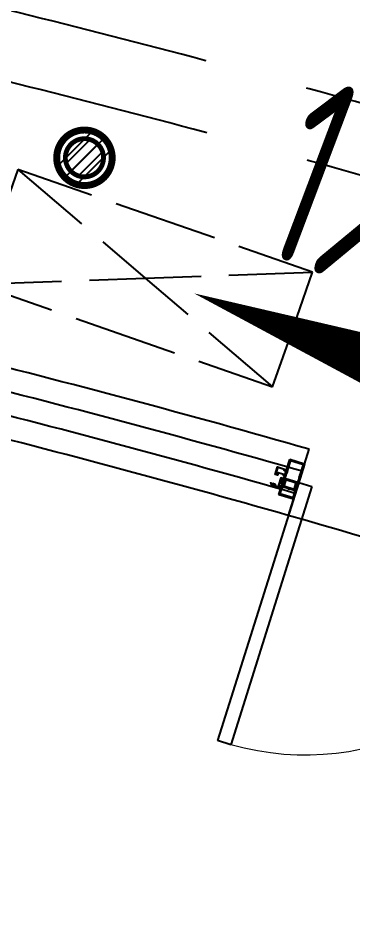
# Model space of a CAD drawing. Header units: inches. Extents: x 0 to 1813292486, y 0 to 3473589894.
# Drawn here: x 600515644 to 600516610, y 3473207073 to 3473209678 of the extents above; entities that cross this region are included whole.
import ezdxf

# ---------------------------------------------------------------- set-up
doc = ezdxf.new("R2010")
doc.units = ezdxf.units.IN
doc.header["$LTSCALE"] = 1000
doc.header["$MEASUREMENT"] = 0
doc.linetypes.add('AX-MALL-WALL-P02-QT$0$DASH', pattern=[0.35, 0.25, -0.1])
for name, color, linetype in [('A-Anno-Note', 241, 'Continuous'), ('AX-MALL-DIM-P02$0$A-Anno-Dims', 3, 'Continuous'), ('AX-MALL-DIM-P02$0$A-Anno-Note', 241, 'Continuous'), ('AX-MALL-P02-200$0$A-Anno-Note', 241, 'Continuous'), ('AX-MALL-WALL-P02$0$A-Anno-Note', 241, 'Continuous'), ('AX-MALL-WALL-P02-QT$0$A-Anno-Note', 241, 'Continuous'), ('AX-MALL-WALL-P02-QT$0$A-Curt', 151, 'Continuous'), ('AX-MALL-WALL-P02-QT$0$A-Detl-Patt', 8, 'Continuous'), ('AX-MALL-WALL-P02-QT$0$A-Detl-Thin', 131, 'Continuous'), ('AX-MALL-WALL-P02-QT$0$A-Fixt', 81, 'Continuous'), ('AX-MALL-WALL-P02-QT$0$A-Wind', 4, 'Continuous'), ('AX-MALL-WALL-P02-QT$0$GASKET', 2, 'Continuous'), ('AX-MALL-WALL-P02-QT$0$STSF', 2, 'Continuous'), ('PX-MALL-P02-LG$0$P-Drain-Fldr', 4, 'Continuous'), ('PX-MALL-P02-LG$0$P-Drain-Fldr-ARCH', 161, 'Continuous'), ('PX-MALL-P02-LG$0$P-Drain-Fldr-W100', 4, 'Continuous'), ('PX-MALL-P02-LG$0$P-Drain-Fldr-W50', 4, 'Continuous')]:
    doc.layers.add(name, color=color, linetype=linetype)
doc.layers.add('AX-MALL-WALL-P02-QT$0$AM_SUPPR', color=6, linetype='Continuous', lineweight=30)
doc.styles.add('AX-MALL-DIM-P02$0$_TCH_DIM', font='gbenor.shx')

# ---------------------------------------------------------------- blocks, each defined once
blk = doc.blocks.new('AX-MALL-WALL-P02-QT$0$JB-AC(O)-Hide')
for p, q in [((-225, 175), (-450, 175)), ((-450, 175), (-450, 37.5)), ((-450, 175), (-225, 87.5)), ((150, 175), (-150, 175)), ((450, 175), (225, 175)), ((225, 87.5), (450, 175)), ((450, 37.5), (450, 175)), ((-150, 58.3), (0, 0)), ((0, 0), (150, 58.3)), ((-150, -58.3), (0, 0)), ((0, 0), (150, -58.3)), ((-450, -37.5), (-450, -175)), ((450, -175), (450, -37.5)), ((-450, -175), (-225, -87.5)), ((225, -87.5), (450, -175)), ((-450, -175), (-225, -175)), ((-150, -175), (150, -175)), ((225, -175), (450, -175))]:
    blk.add_line(p, q)
blk = doc.blocks.new('AX-MALL-WALL-P02-QT$0$tj')
at = {"layer": 'AX-MALL-WALL-P02-QT$0$A-Detl-Patt'}
h = blk.add_hatch(dxfattribs=at)
h.set_pattern_fill('STEEL', color=256, scale=100, angle=50.4318)
h.set_pattern_definition([(75, (-14278.2, 156289.83), (-153.340725, 41.08752), []), (75, (-14317.88, 156358.57), (-153.340725, 41.08752), [])])
edge = h.paths.add_edge_path()
edge.add_line((88101.3, 47666.6), (87883.9, 47459.8))
edge.add_line((87883.9, 47459.8), (91571.5, 43584.6))
edge.add_arc((262949.4, 558937.7), 543101.4, 251.605736, 260.028867)
edge.add_arc((172180.8, -2862.1), 27100, 64.71287, 96.9316, ccw=False)
edge.add_arc((262949, 558936.3), 543100, 261.615511, 271.725148)
edge.add_line((279299, 16082.5), (279299, 16382.7))
edge.add_arc((262949, 558936.3), 542800, 261.620204, 271.726101, ccw=False)
edge.add_arc((172180.8, -2862.1), 27400, 64.80632, 96.83816)
edge.add_arc((262949.4, 558937.7), 542801.4, 251.613639, 260.024173, ccw=False)
edge.add_line((91737.3, 43845.7), (88101.3, 47666.6))
blk = doc.blocks.new('AX-MALL-WALL-P02-QT$0$A$C0A607B9E')
at = {"linetype": 'Continuous'}
h = blk.add_hatch(dxfattribs=at)
h.set_pattern_fill('ANSI37', color=1)
h.set_pattern_definition([(45, (-14339043.6352, -8955566.6047), (-1.12253201513, 1.12253201513), []), (135, (-14339043.6352, -8955566.6047), (-1.12253201513, -1.12253201513), [])])
edge = h.paths.add_edge_path()
edge.add_arc((-0.9, 1.2), 0.3, 90, 158.929)
edge.add_arc((-10.5, 4.9), 10, 296.683, 338.929, ccw=False)
edge.add_arc((-5.9, -4.3), 0.3, 116.683, 276.6693)
edge.add_arc((-6.9, 4.3), 9, 276.6693, 314.4305)
edge.add_arc((-0.4, -2.3), 0.3, 15.9653, 134.4305, ccw=False)
edge.add_line((-0.1, -2.2), (0.3, -3.7))
edge.add_arc((0.7, -3.6), 0.4, 195.9653, 344.0347)
edge.add_line((1.1, -3.7), (1.5, -2.2))
edge.add_arc((1.8, -2.3), 0.3, 15.9653, 164.0347, ccw=False)
edge.add_line((2.1, -2.2), (2.5, -3.7))
edge.add_arc((2.9, -3.6), 0.4, 195.9653, 344.0347)
edge.add_line((3.3, -3.7), (3.7, -2.2))
edge.add_arc((4, -2.3), 0.3, 15.9653, 164.0347, ccw=False)
edge.add_line((4.3, -2.2), (4.7, -3.7))
edge.add_arc((5.1, -3.6), 0.4, 195.9653, 344.0347)
edge.add_line((5.5, -3.7), (5.9, -2.2))
edge.add_arc((6.2, -2.3), 0.3, 15.9653, 164.0347, ccw=False)
edge.add_line((6.5, -2.2), (6.9, -3.7))
edge.add_arc((7.3, -3.6), 0.4, 195.9653, 360)
edge.add_line((7.7, -3.6), (7.7, -0.3))
edge.add_arc((7.4, -0.3), 0.3, 0, 90)
edge.add_line((7.4, 0), (0, 0))
edge.add_line((0, 0), (0, 1.5))
edge.add_line((0, 1.5), (-0.9, 1.5))
at = {"color": 1, "linetype": 'Continuous'}
blk.add_lwpolyline([(-0.9, 1.5, 0.310169), (-1.2, 1.3, -0.18645), (-6, -4, 0.838998), (-5.9, -4.6, 0.166272), (-0.6, -2.1, -0.568456), (-0.1, -2.2), (0.3, -3.7, 0.754029), (1.1, -3.7), (1.5, -2.2, -0.754029), (2.1, -2.2), (2.5, -3.7, 0.754029), (3.3, -3.7), (3.7, -2.2, -0.754029), (4.3, -2.2), (4.7, -3.7, 0.754029), (5.5, -3.7), (5.9, -2.2, -0.754029), (6.5, -2.2), (6.9, -3.7, 0.869553), (7.7, -3.6), (7.7, -0.3, 0.414214), (7.4, 0), (0, 0), (0, 1.5)], format="xyb", close=True, dxfattribs=at)
blk = doc.blocks.new('AX-MALL-WALL-P02-QT$0$尺寸分格点')
at = {"ltscale": 10}
h = blk.add_hatch(color=1, dxfattribs=at)
h.dxf.hatch_style = 1
edge = h.paths.add_edge_path()
edge.add_line((0, -1.5), (0, 0))
edge.add_line((0, 0), (-1.5, 0))
edge.add_arc((0, 0), 1.5, 180, 270)
edge = h.paths.add_edge_path()
edge.add_line((0, 1.5), (0, 0))
edge.add_line((0, 0), (1.5, 0))
edge.add_arc((0, 0), 1.5, 0, 90)
for p, q in [((-2.5, 0), (2.5, 0)), ((0, -2.5), (0, 2.5))]:
    blk.add_line(p, q)
blk.add_circle((0, 0), 1.5)
blk = doc.blocks.new('AX-MALL-WALL-P02-QT$0$定位点')
blk.add_blockref('AX-MALL-WALL-P02-QT$0$尺寸分格点', (0, 0))
blk = doc.blocks.new('AX-MALL-WALL-P02-QT$0$A$C40565891')
h = blk.add_hatch()
h.set_pattern_fill('NET', color=6, scale=0.5, angle=315)
h.set_pattern_definition([(225, (-8954763.8857, -14331520.9494), (-1.12253201513, 1.12253201513), []), (135, (-8954763.8857, -14331520.9494), (1.12253201513, 1.12253201513), [])])
edge = h.paths.add_edge_path()
edge.add_line((-2.9, -1), (-17.1, -1))
edge.add_arc((-17.1, -2), 1, 90, 120)
edge.add_line((-17.6, -1.1), (-19.3, -2.1))
edge.add_line((-19.3, -2.1), (-19.6, -2.1))
edge.add_arc((-19.6, -1.7), 0.4, 180, 270, ccw=False)
edge.add_line((-20, -1.7), (-20, 1.7))
edge.add_arc((-19.6, 1.7), 0.4, 90, 180, ccw=False)
edge.add_line((-19.6, 2.1), (-19.3, 2.1))
edge.add_line((-19.3, 2.1), (-17.6, 1.1))
edge.add_arc((-17.1, 2), 1, 240, 270)
edge.add_line((-17.1, 1), (-2.9, 1))
edge.add_arc((-2.9, 2), 1, 270, 300)
edge.add_line((-2.4, 1.1), (-0.7, 2.1))
edge.add_line((-0.7, 2.1), (-0.4, 2.1))
edge.add_arc((-0.4, 1.7), 0.4, 0, 90, ccw=False)
edge.add_line((0, 1.7), (0, -1.7))
edge.add_arc((-0.4, -1.7), 0.4, 270, 360, ccw=False)
edge.add_line((-0.4, -2.1), (-0.7, -2.1))
edge.add_line((-0.7, -2.1), (-2.4, -1.1))
edge.add_arc((-2.9, -2), 1, 60, 90)
at = {"layer": 'AX-MALL-WALL-P02-QT$0$STSF', "lineweight": 40}
blk.add_lwpolyline([(-2.9, -1), (-17.1, -1, 0.131652), (-17.6, -1.1), (-19.3, -2.1), (-19.6, -2.1, -0.414214), (-20, -1.7), (-20, 1.7, -0.414214), (-19.6, 2.1), (-19.3, 2.1), (-17.6, 1.1, 0.131652), (-17.1, 1), (-2.9, 1, 0.131652), (-2.4, 1.1), (-0.7, 2.1), (-0.4, 2.1, -0.414214), (0, 1.7), (0, -1.7, -0.414214), (-0.4, -2.1), (-0.7, -2.1), (-2.4, -1.1, 0.131652)], format="xyb", close=True, dxfattribs=at)
blk = doc.blocks.new('AX-MALL-WALL-P02-QT$0$A$C5DA96DE0')
at = {"layer": 'AX-MALL-WALL-P02-QT$0$AM_SUPPR', "color": 3}
for points in [[(-22, 105.2), (-22, 46.6, -0.414214), (-21.7, 46.3), (-21.7, 45.3, -0.414214), (-21.9, 45.1), (-22.1, 45.1, 0.315299), (-22.3, 45), (-22.9, 43.4, 0.548619), (-22.7, 43.1), (-20, 43.3, 0.176327), (-19.8, 43.4), (-19.5, 43.8, 0.57735), (-19.5, 44.1), (-19.7, 44.1, -0.310745), (-19.9, 44.3), (-20.2, 46.2), (-20.2, 46.3, -0.664495), (-19.4, 46.7, 0.196262), (-19.2, 46.6), (-15.8, 46.6, -0.414214), (-15.5, 46.3), (-15.5, 46), (-16.5, 44.3, 0.57968), (-16.4, 44.1), (-15.1, 44.1, 0.266079), (-14.2, 44.6), (-13.3, 46.1, -0.266079), (-12.5, 46.6), (-12.5, 46.6), (12.5, 46.6, -0.266079), (13.3, 46.1), (14.2, 44.6, 0.266079), (15.1, 44.1), (16.4, 44.1, 0.57968), (16.5, 44.3), (15.5, 46), (15.5, 46.3, -0.414214), (15.8, 46.6), (19.2, 46.6, 0.196262), (19.4, 46.7, -0.664495), (20.2, 46.3), (20.2, 46.2), (19.9, 44.3, -0.310745), (19.7, 44.1), (19.5, 44.1, 0.57735), (19.5, 43.8), (19.8, 43.4, 0.176327), (20, 43.3), (22.7, 43.1, 0.548619), (22.9, 43.4), (22.3, 45, 0.315299), (22.1, 45.1), (21.9, 45.1, -0.414214), (21.7, 45.3), (21.7, 46.3, -0.414214), (22, 46.6), (22, 73.9)], [(-12.5, 26.6), (-12.5, 26.6, -0.266079), (-13.3, 27.1), (-14.2, 28.6, 0.266079), (-15.1, 29.1), (-16.4, 29.1, 0.57968), (-16.5, 28.9), (-15.5, 27.2), (-15.5, 26.9, -0.414214), (-15.8, 26.6), (-19.2, 26.6, 0.196262), (-19.4, 26.5, -0.664495), (-20.2, 26.9), (-20.2, 27), (-19.9, 28.9, -0.310745), (-19.7, 29.1), (-19.5, 29.1, 0.57735), (-19.5, 29.4), (-19.8, 29.8, 0.176327), (-20, 29.9), (-22.7, 30.1, 0.548619), (-22.9, 29.8), (-22.3, 28.2, 0.315299), (-22.1, 28.1), (-21.9, 28.1, -0.414214), (-21.7, 27.9), (-21.7, 26.9, -0.414214), (-22, 26.6), (-22, 0), (22, 0), (22, 18)], [(22, 20), (22, 26.6, -0.414214), (21.7, 26.9), (21.7, 27.9, -0.414214), (21.9, 28.1), (22.1, 28.1, 0.315299), (22.3, 28.2), (22.9, 29.8, 0.548619), (22.7, 30.1), (20, 29.9, 0.176327), (19.8, 29.8), (19.5, 29.4, 0.57735), (19.5, 29.1), (19.7, 29.1, -0.310745), (19.9, 28.9), (20.2, 27), (20.2, 26.9, -0.664495), (19.4, 26.5, 0.196262), (19.2, 26.6), (15.8, 26.6, -0.414214), (15.5, 26.9), (15.5, 27.2), (16.5, 28.9, 0.57968), (16.4, 29.1), (15.1, 29.1, 0.266079), (14.2, 28.6), (13.3, 27.1, -0.266079), (12.5, 26.6), (-12.5, 26.6)]]:
    blk.add_lwpolyline(points, format="xyb", dxfattribs=at)
for points in [[(22, 73.9), (22, 73.9), (22, 105.2), (-22, 105.2)], [(-19.8, 103), (-19.8, 103), (-19.8, 74.7), (-19, 73.7), (-19, 68.7), (-19, 63.7), (-20, 62.7), (-20, 48.8), (20, 48.8), (20, 62.7), (19, 63.7), (19, 68.7), (19, 73.7), (19.8, 74.7), (19.8, 103), (-19.8, 103)], [(-19, 24.4), (-19, 16.6), (-19.8, 15.6), (-19.8, 2.2), (-19.8, 2.2), (19.8, 2.2), (19.8, 15.6), (19, 16.6), (19, 24.4), (-19, 24.4)], [(22, 20), (44, 20), (44, 20.4), (45, 20.1), (45, 20.4), (46, 20.1), (46, 20.4), (47, 20.1), (47, 20.4), (48, 20.1), (48, 20.4), (49, 20.4), (49, 18), (22, 18)]]:
    blk.add_lwpolyline(points, dxfattribs=at)
at = {"color": 6, "ltscale": 10, "xscale": -0.9999999999999999, "rotation": 90}
blk.add_blockref('AX-MALL-WALL-P02-QT$0$A$C40565891', (-17.7, 26.6), dxfattribs=at)
at = {"color": 6, "ltscale": 10, "rotation": 270}
blk.add_blockref('AX-MALL-WALL-P02-QT$0$A$C40565891', (17.7, 26.6), dxfattribs=at)
blk = doc.blocks.new('AX-MALL-WALL-P02-QT$0$A$C3D8E1D5A')
at = {"color": 3, "ltscale": 10}
blk.add_lwpolyline([(-25, -18.8), (-25, -17.5), (-23, -17.5), (-23, -15.5), (-7, -15.5), (-7, -22.5), (-5.3, -22.5, 0.414214), (-5, -22.2), (-5, -21.8, 0.414), (-5.3, -21.5), (-5.7, -21.5, -0.483847), (-6, -21.1), (-5.7, -19.9), (-1.3, -19.9), (-1, -21.1, -0.47418), (-1.3, -21.5), (-1.7, -21.5, 0.414), (-2, -21.8), (-2, -22.2, 0.414214), (-1.7, -22.5), (0, -22.5), (0, 0), (-22.9, 0), (-22.9, -1), (-22.4, -1), (-22.4, -3, -0.414214), (-22.9, -3.5), (-25, -3.5), (-25.5, -2.9, 0.498868), (-25.9, -2.9), (-27.4, -5, 0.819287), (-27, -5.5), (-25.5, -4.5), (-22.9, -4.5, 0.414214), (-21.4, -3), (-21.4, -1), (-3.2, -1, -0.414209), (-1, -3.2), (-1, -18.5), (-6, -18.5), (-6, -14.5), (-24, -14.5), (-24, -16.5), (-25, -16.5), (-27.2, -16.5, 0.658242), (-27.6, -17.3), (-25.9, -19.1, 0.682714), (-25, -18.8)], format="xyb", dxfattribs=at)
blk = doc.blocks.new('AX-MALL-WALL-P02-QT$0$A$C3EB17898')
at = {"color": 6}
for p, q in [((22, 23), (31.3, 1)), ((31.3, 23), (22, 1))]:
    blk.add_line(p, q, dxfattribs=at)
blk.add_lwpolyline([(22, 23), (31.3, 23), (31.3, 1), (22, 1)], close=True, dxfattribs=at)
at = {"color": 6, "ltscale": 10}
for name, p in [('AX-MALL-WALL-P02-QT$0$A$C5DA96DE0', (0, -23.7)), ('AX-MALL-WALL-P02-QT$0$A$C3D8E1D5A', (49.9, 50.2))]:
    blk.add_blockref(name, p, dxfattribs=at)
at = {"color": 6, "ltscale": 10, "rotation": 180}
blk.add_blockref('AX-MALL-WALL-P02-QT$0$A$C0A607B9E', (49, -3.3), dxfattribs=at)
at = {"layer": 'AX-MALL-WALL-P02-QT$0$GASKET', "extrusion": (0, 0, -1), "zscale": -1, "rotation": 270}
blk.add_blockref('AX-MALL-WALL-P02-QT$0$定位点', (0, 0), dxfattribs=at)
blk = doc.blocks.new('AX-MALL-WALL-P02-QT$0$mqst2')
at = {"color": 6, "ltscale": 10, "xscale": -0.9999999999999997, "rotation": 342.5946012164064}
blk.add_blockref('AX-MALL-WALL-P02-QT$0$A$C3EB17898', (302834.7, -38952.8), dxfattribs=at)
blk = doc.blocks.new('AX-MALL-WALL-P02-QT$0$$DorLib2D$00000002')
for p, q in [((-0.5, 0), (-0.5, 0.4875)), ((-0.475, 0.4875), (-0.5, 0.4875)), ((-0.475, 0), (-0.475, 0.4875)), ((0.475, 0), (0.475, 0.4875)), ((0.475, 0.4875), (0.5, 0.4875)), ((0.5, 0), (0.5, 0.4875)), ((-0.5, 0), (-0.475, 0)), ((0.5, 0), (0.475, 0))]:
    blk.add_line(p, q)
at = {"lineweight": 13}
for centre, start, end in [((-0.4875, 0), 0, 88.5307), ((0.4875, 0), 91.4693, 180)]:
    blk.add_arc(centre, 0.4875, start, end, dxfattribs=at)
blk = doc.blocks.new('AX-MALL-WALL-P02-QT')
at = {"layer": 'AX-MALL-WALL-P02-QT$0$A-Curt'}
blk.add_line((600322336.1, 3473090451.1), (600322458.9, 3473090609), dxfattribs=at)
for radius, start in [(30700, 53.61262), (30633.3, 53.61587), (30566.7, 53.61914), (30500, 53.62242)]:
    blk.add_arc((600304246.4, 3473065894.8), radius, start, 55.61806, dxfattribs=at)
at = {"layer": 'AX-MALL-WALL-P02-QT$0$A-Detl-Thin', "linetype": 'AX-MALL-WALL-P02-QT$0$DASH', "ltscale": 3}
for points in [[(600321505.9, 3473092484.2, -0.035012), (600325047.2, 3473089815.9, -0.035012)], [(600321434.3, 3473092292.2, -0.035255), (600324972.5, 3473089615.6)]]:
    blk.add_lwpolyline(points, format="xyb", dxfattribs=at)
at = {"layer": 'AX-MALL-WALL-P02-QT$0$A-Wind'}
blk.add_arc((600304246.4, 3473065894.8), 30500, 50.61639, 53.62242, dxfattribs=at)
at = {"layer": 'AX-MALL-WALL-P02-QT$0$A-Anno-Note', "rotation": 339.5681613092181}
blk.add_blockref('AX-MALL-WALL-P02-QT$0$mqst2', (600052179.3, 3473232742.4), dxfattribs=at)
at = {"layer": 'AX-MALL-WALL-P02-QT$0$A-Detl-Thin', "rotation": 339.5681613091762}
blk.add_blockref('AX-MALL-WALL-P02-QT$0$tj', (600144118.7, 3473128496.3), dxfattribs=at)
at = {"layer": 'AX-MALL-WALL-P02-QT$0$A-Fixt', "rotation": 320.32912093519}
blk.add_blockref('AX-MALL-WALL-P02-QT$0$JB-AC(O)-Hide', (600322188.3, 3473091235.8), dxfattribs=at)
at = {"layer": 'AX-MALL-WALL-P02-QT$0$A-Wind', "xscale": -1600, "yscale": 1600, "zscale": 200, "rotation": 142.1194047458839}
blk.add_blockref('AX-MALL-WALL-P02-QT$0$$DorLib2D$00000002', (600323028.9, 3473090038.8), dxfattribs=at)
blk = doc.blocks.new('AX-MALL-WALL-P02')
at = {"layer": 'AX-MALL-WALL-P02$0$A-Anno-Note'}
blk.add_blockref('AX-MALL-WALL-P02-QT', (0, 0), dxfattribs=at)
blk = doc.blocks.new('PX-MALL-P02-LG$0$A$C5A9C1854')
at = {"layer": 'PX-MALL-P02-LG$0$P-Drain-Fldr-W50', "ltscale": 0.7}
for p, q in [((52.4, -16.8), (-16.8, 52.4)), ((38.9, -38.9), (-38.9, 38.9)), ((16.8, -52.4), (-52.4, 16.8))]:
    blk.add_line(p, q, dxfattribs=at)
at = {"layer": 'PX-MALL-P02-LG$0$P-Drain-Fldr-W50', "ltscale": 0.7, "const_width": 13.8}
blk.add_lwpolyline([(-55, 0, 1), (55, 0, 1)], format="xyb", close=True, dxfattribs=at)
blk = doc.blocks.new('PX-MALL-P02-LG$0$A$C7D2520B3')
at = {"layer": 'PX-MALL-P02-LG$0$P-Drain-Fldr', "ltscale": 0.7}
for p, q in [((78.5, -25.2), (-25.2, 78.5)), ((58.3, -58.3), (-58.3, 58.3)), ((25.2, -78.5), (-78.5, 25.2))]:
    blk.add_line(p, q, dxfattribs=at)
at = {"layer": 'PX-MALL-P02-LG$0$P-Drain-Fldr', "ltscale": 0.7, "const_width": 20}
blk.add_lwpolyline([(0, -80, 1), (0, 80, 1)], format="xyb", close=True, dxfattribs=at)
blk = doc.blocks.new('PX-MALL-P02-LG$0$A$C2257314B')
at = {"layer": 'PX-MALL-P02-LG$0$P-Drain-Fldr-ARCH', "ltscale": 0.7}
for p, q in [((52.4, -16.8), (-16.8, 52.4)), ((38.9, -38.9), (-38.9, 38.9)), ((16.8, -52.4), (-52.4, 16.8))]:
    blk.add_line(p, q, dxfattribs=at)
for start, end in [(0, 180), (180, 0)]:
    blk.add_arc((0, 0), 55, start, end, dxfattribs=at)
blk = doc.blocks.new('PX-MALL-P02-LG$0$P-Drain-Fldr')
blk.add_blockref('PX-MALL-P02-LG$0$A$C2257314B', (0, 0))
at = {"layer": 'PX-MALL-P02-LG$0$P-Drain-Fldr-W100'}
blk.add_blockref('PX-MALL-P02-LG$0$A$C7D2520B3', (0, 0), dxfattribs=at)
at = {"layer": 'PX-MALL-P02-LG$0$P-Drain-Fldr-W50'}
blk.add_blockref('PX-MALL-P02-LG$0$A$C5A9C1854', (0, 0), dxfattribs=at)
blk = doc.blocks.new('PX-MALL-P02-LG')
at = {"layer": 'PX-MALL-P02-LG$0$P-Drain-Fldr', "xscale": -0.9999999999999991, "rotation": 339.5681613075038}
blk.add_blockref('PX-MALL-P02-LG$0$P-Drain-Fldr', (600322145.1, 3473091622.1), dxfattribs=at)
blk = doc.blocks.new('AX-MALL-DIM-P02')
at = {"layer": 'AX-MALL-DIM-P02$0$A-Anno-Dims'}
blk.add_lwpolyline([(600322933.9, 3473090596.7, 0, 0, 0), (600322304.6, 3473091145.9, 0, 144, 0), (600322711.5, 3473090790.8, 0, 0, 0)], format="xyseb", dxfattribs=at)
at = {"layer": 'AX-MALL-DIM-P02$0$A-Anno-Note', "style": 'AX-MALL-DIM-P02$0$_TCH_DIM', "width": 0.7}
blk.add_text('1%', height=535.5, rotation=318.8867, dxfattribs=at).set_placement((600322509.1, 3473091206.6))
blk = doc.blocks.new('AX-MALL-P02-200')
at = {"layer": 'AX-MALL-P02-200$0$A-Anno-Note'}
blk.add_blockref('AX-MALL-WALL-P02', (0, 0), dxfattribs=at)
for name in ['AX-MALL-DIM-P02', 'PX-MALL-P02-LG']:
    blk.add_blockref(name, (0, 0), dxfattribs=at)

msp = doc.modelspace()

# ---------------------------------------------------------------- block references
at = {"layer": 'A-Anno-Note', "rotation": 20.43183869077545}
msp.add_blockref('AX-MALL-P02-200', (1250392458.5, 9048125.7), dxfattribs=at)

doc.saveas('drawing.dxf')
